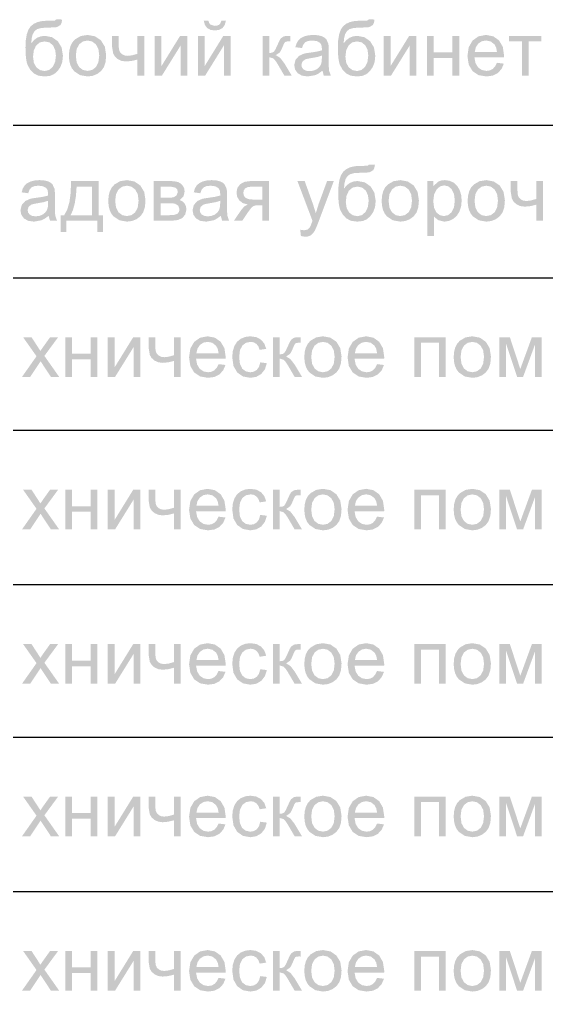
# Model space of a CAD drawing. Header units: millimetres. Extents: x 0 to 420, y 0 to 297.
# Drawn here: x 23.62 to 35.76, y 106.7 to 129.1 of the extents above; entities that cross this region are included whole.
import ezdxf

# ---------------------------------------------------------------- set-up
doc = ezdxf.new("R2010")
doc.units = ezdxf.units.MM
doc.layers.get('0').update_dxf_attribs({"linetype": 'CONTINUOUS'})

msp = doc.modelspace()

# ---------------------------------------------------------------- hatches: boundary and pattern name
at = {"true_color": 0x0000fb}
h = msp.add_hatch(color=0, dxfattribs=at)
h.paths.add_polyline_path([(24.469055, 129.096933), (24.605756, 129.095279), (24.590736, 129.017006), (24.564966, 128.966846), (24.483938, 128.920544), (24.410488, 128.91262), (24.28991, 128.910071), (24.127922, 128.9007), (24.027532, 128.873139), (23.967656, 128.824839), (23.92721, 128.754628), (23.903577, 128.661679), (23.893586, 128.545166), (23.956769, 128.621165), (24.030288, 128.675253), (24.113383, 128.707775), (24.207228, 128.718799), (24.371352, 128.687862), (24.504884, 128.595327), (24.593216, 128.449737), (24.622844, 128.260739), (24.607961, 128.11508), (24.563313, 127.998361), (24.498407, 127.90741), (24.422753, 127.839611), (24.326428, 127.797443), (24.201164, 127.783387), (24.055988, 127.80199), (23.947605, 127.857801), (23.867404, 127.942895), (23.808699, 128.049072), (23.787718, 128.117793), (23.772732, 128.208167), (23.763741, 128.320141), (23.760743, 128.453664), (23.7684, 128.620045), (23.791405, 128.756971), (23.829809, 128.864337), (23.883664, 128.942041), (23.953204, 128.997025), (24.039383, 129.036299), (24.142098, 129.059863), (24.261247, 129.067718), (24.385684, 129.068958), (24.441494, 129.072679)], flags=0)
h.paths.add_polyline_path([(24.461338, 128.265149), (24.444388, 128.394891), (24.393538, 128.499415), (24.311821, 128.567904), (24.202818, 128.590917), (24.088716, 128.566664), (24.004381, 128.494454), (23.952291, 128.381593), (23.934927, 128.236486), (23.954082, 128.095857), (24.012098, 127.992848), (24.098018, 127.929596), (24.201716, 127.908513), (24.306378, 127.932904), (24.389129, 128.006078), (24.443217, 128.119697)], flags=0)
h = msp.add_hatch(color=0, dxfattribs=at)
h.paths.add_polyline_path([(27.731148, 128.718799), (27.88604, 128.718799), (27.88604, 128.021512), (28.315988, 128.718799), (28.483006, 128.718799), (28.483006, 127.804333), (28.328115, 127.804333), (28.328115, 128.497762), (27.898167, 127.804333), (27.731148, 127.804333)], flags=0)
h.paths.add_polyline_path([(28.269135, 129.065513), (28.374968, 129.065513), (28.348785, 128.969946), (28.296144, 128.899598), (28.21925, 128.856465), (28.120858, 128.842271), (28.021501, 128.856465), (27.944469, 128.899598), (27.891897, 128.969533), (27.866196, 129.065513), (27.972029, 129.065513), (27.989806, 129.013837), (28.019985, 128.97787), (28.115897, 128.949207), (28.177013, 128.955959), (28.221179, 128.976768), (28.250944, 129.012872)], flags=0)
h = msp.add_hatch(color=0, dxfattribs=at)
h.paths.add_polyline_path([(31.660897, 129.096933), (31.797599, 129.095279), (31.782578, 129.017006), (31.756809, 128.966846), (31.67578, 128.920544), (31.602331, 128.91262), (31.481752, 128.910071), (31.319764, 128.9007), (31.219374, 128.873139), (31.159498, 128.824839), (31.119053, 128.754628), (31.095419, 128.661679), (31.085429, 128.545166), (31.148612, 128.621165), (31.22213, 128.675253), (31.305226, 128.707775), (31.39907, 128.718799), (31.563194, 128.687862), (31.696726, 128.595327), (31.785059, 128.449737), (31.814686, 128.260739), (31.799804, 128.11508), (31.755155, 127.998361), (31.69025, 127.90741), (31.614595, 127.839611), (31.51827, 127.797443), (31.393007, 127.783387), (31.24783, 127.80199), (31.139448, 127.857801), (31.059246, 127.942895), (31.000541, 128.049072), (30.979561, 128.117793), (30.964575, 128.208167), (30.955583, 128.320141), (30.952586, 128.453664), (30.960242, 128.620045), (30.983247, 128.756971), (31.021651, 128.864337), (31.075507, 128.942041), (31.145046, 128.997025), (31.231225, 129.036299), (31.333941, 129.059863), (31.453089, 129.067718), (31.577526, 129.068958), (31.633337, 129.072679)], flags=0)
h.paths.add_polyline_path([(31.65318, 128.265149), (31.63623, 128.394891), (31.585381, 128.499415), (31.503663, 128.567904), (31.39466, 128.590917), (31.280559, 128.566664), (31.196223, 128.494454), (31.144133, 128.381593), (31.12677, 128.236486), (31.145924, 128.095857), (31.20394, 127.992848), (31.289861, 127.929596), (31.393558, 127.908513), (31.49822, 127.932904), (31.580971, 128.006078), (31.635059, 128.119697)], flags=0)
h = msp.add_hatch(color=0, dxfattribs=at)
h.paths.add_polyline_path([(24.760931, 128.261842), (24.769733, 128.380585), (24.796208, 128.482948), (24.840461, 128.568877), (24.902593, 128.638322), (25.033162, 128.714251), (25.189776, 128.739745), (25.361273, 128.708739), (25.498457, 128.615722), (25.588029, 128.468478), (25.61807, 128.274519), (25.604841, 128.116596), (25.565154, 127.996707), (25.499973, 127.906997), (25.410814, 127.839611), (25.305049, 127.797443), (25.189776, 127.783387), (25.016212, 127.814048), (24.879442, 127.906308), (24.827438, 127.974727), (24.790421, 128.056789), (24.768286, 128.152494)], flags=0)
h.paths.add_polyline_path([(24.920232, 128.261842), (24.939318, 128.107984), (24.996851, 127.998361), (25.083185, 127.932904), (25.189776, 127.911269), (25.295678, 127.933179), (25.38215, 127.998912), (25.439477, 128.109706), (25.458769, 128.266802), (25.439408, 128.415699), (25.381599, 128.523669), (25.294783, 128.589401), (25.189776, 128.611312), (25.083185, 128.58947), (24.996851, 128.52422), (24.939318, 128.414942)], flags=0)
for points in [[(25.751802, 128.718799), (25.906693, 128.718799), (25.906693, 128.545717), (25.91, 128.44891), (25.919922, 128.383109), (25.94266, 128.33598), (25.984414, 128.295466), (26.041465, 128.267216), (26.111745, 128.257983), (26.212273, 128.269627), (26.338846, 128.304836), (26.338846, 128.718799), (26.494289, 128.718799), (26.494289, 127.804333), (26.338846, 127.804333), (26.338846, 128.173096), (26.200697, 128.13961), (26.072058, 128.128447), (25.973803, 128.141677), (25.887952, 128.181364), (25.821117, 128.240137), (25.779914, 128.3109), (25.751802, 128.479572)], [(26.73604, 128.718799), (26.890931, 128.718799), (26.890931, 128.021512), (27.320879, 128.718799), (27.487897, 128.718799), (27.487897, 127.804333), (27.333006, 127.804333), (27.333006, 128.497762), (26.903058, 127.804333), (26.73604, 127.804333)], [(29.220039, 128.718799), (29.375482, 128.718799), (29.375482, 128.323578), (29.438251, 128.330606), (29.47911, 128.35169), (29.515904, 128.407362), (29.566753, 128.517605), (29.607543, 128.607385), (29.640065, 128.66037), (29.70566, 128.706672), (29.754029, 128.715629), (29.824722, 128.718799), (29.856141, 128.718799), (29.856141, 128.590917), (29.812595, 128.591468), (29.762297, 128.586921), (29.734323, 128.573278), (29.71131, 128.535658), (29.679201, 128.46083), (29.645302, 128.384694), (29.614709, 128.336256), (29.52431, 128.273968), (29.623046, 128.213679), (29.720543, 128.087657), (29.890317, 127.804333), (29.719991, 127.804333), (29.554627, 128.087657), (29.506671, 128.158351), (29.46533, 128.200105), (29.375482, 128.227115), (29.375482, 127.804333), (29.220039, 127.804333)], [(32.010651, 128.718799), (32.165542, 128.718799), (32.165542, 128.021512), (32.59549, 128.718799), (32.762508, 128.718799), (32.762508, 127.804333), (32.607617, 127.804333), (32.607617, 128.497762), (32.177669, 127.804333), (32.010651, 127.804333)], [(33.006862, 128.718799), (33.161753, 128.718799), (33.161753, 128.33846), (33.59115, 128.33846), (33.59115, 128.718799), (33.746593, 128.718799), (33.746593, 127.804333), (33.59115, 127.804333), (33.59115, 128.210027), (33.161753, 128.210027), (33.161753, 127.804333), (33.006862, 127.804333)], [(34.894391, 128.718799), (35.63798, 128.718799), (35.63798, 128.590917), (35.34308, 128.590917), (35.34308, 127.804333), (35.189291, 127.804333), (35.189291, 128.590917), (34.894391, 128.590917)], [(30.102274, 124.107773), (30.085186, 124.253294), (30.173932, 124.239513), (30.256614, 124.256601), (30.307326, 124.305108), (30.32648, 124.345553), (30.35473, 124.420312), (30.368511, 124.458346), (30.021796, 125.374466), (30.188814, 125.374466), (30.378984, 124.844748), (30.44513, 124.633081), (30.509071, 124.84144), (30.704752, 125.374466), (30.859643, 125.374466), (30.511827, 124.444565), (30.461873, 124.317304), (30.424735, 124.236757), (30.380224, 124.17068), (30.329926, 124.124861), (30.271221, 124.098058), (30.202595, 124.089032)], [(34.93208, 125.374466), (35.086972, 125.374466), (35.086972, 125.201384), (35.090279, 125.104577), (35.100201, 125.038776), (35.122938, 124.991647), (35.164693, 124.951132), (35.221744, 124.922883), (35.292024, 124.91365), (35.392552, 124.925294), (35.519124, 124.960503), (35.519124, 125.374466), (35.674567, 125.374466), (35.674567, 124.46), (35.519124, 124.46), (35.519124, 124.828763), (35.380976, 124.795276), (35.252336, 124.784114), (35.154082, 124.797343), (35.06823, 124.837031), (35.001395, 124.895804), (34.960192, 124.966566), (34.93208, 125.135238)], [(23.680125, 120.861666), (24.014713, 121.337365), (23.705481, 121.776132), (23.898958, 121.776132), (24.039517, 121.56171), (24.103458, 121.459184), (24.172912, 121.560056), (24.327252, 121.776132), (24.51246, 121.776132), (24.196063, 121.345633), (24.536714, 120.861666), (24.345993, 120.861666), (24.15858, 121.146093), (24.108419, 121.222712), (23.86809, 120.861666)], [(24.674935, 121.776132), (24.829827, 121.776132), (24.829827, 121.395794), (25.259224, 121.395794), (25.259224, 121.776132), (25.414666, 121.776132), (25.414666, 120.861666), (25.259224, 120.861666), (25.259224, 121.267361), (24.829827, 121.267361), (24.829827, 120.861666), (24.674935, 120.861666)], [(25.656481, 121.776132), (25.811372, 121.776132), (25.811372, 121.078845), (26.24132, 121.776132), (26.408338, 121.776132), (26.408338, 120.861666), (26.253447, 120.861666), (26.253447, 121.555095), (25.823499, 120.861666), (25.656481, 120.861666)], [(26.594815, 121.776132), (26.749706, 121.776132), (26.749706, 121.603051), (26.753013, 121.506244), (26.762935, 121.440442), (26.785673, 121.393313), (26.827427, 121.352799), (26.884478, 121.324549), (26.954758, 121.315316), (27.055286, 121.326961), (27.181859, 121.36217), (27.181859, 121.776132), (27.337302, 121.776132), (27.337302, 120.861666), (27.181859, 120.861666), (27.181859, 121.230429), (27.04371, 121.196943), (26.915071, 121.185781), (26.816816, 121.19901), (26.730965, 121.238697), (26.66413, 121.297471), (26.622927, 121.368233), (26.594815, 121.536905)], [(29.165787, 121.196805), (29.317922, 121.176961), (29.273412, 121.036333), (29.190041, 120.930017), (29.075594, 120.863044), (28.937584, 120.84072), (28.767947, 120.871381), (28.635518, 120.963641), (28.549942, 121.112814), (28.521416, 121.315316), (28.533543, 121.454154), (28.570475, 121.574388), (28.632142, 121.671539), (28.719854, 121.741406), (28.824447, 121.783091), (28.938135, 121.797079), (29.073596, 121.77813), (29.181772, 121.721562), (29.259425, 121.630129), (29.303591, 121.50769), (29.152558, 121.484539), (29.122792, 121.565086), (29.07649, 121.622894), (29.016132, 121.657897), (28.944199, 121.669748), (28.837952, 121.648664), (28.754029, 121.585412), (28.698977, 121.47696), (28.680718, 121.319726), (28.698219, 121.160563), (28.751273, 121.051835), (28.832646, 120.989341), (28.93593, 120.968602), (29.019439, 120.982382), (29.088066, 121.024275), (29.138089, 121.09545)], [(29.457798, 121.776132), (29.613241, 121.776132), (29.613241, 121.380911), (29.67601, 121.387939), (29.716869, 121.409023), (29.753663, 121.464696), (29.804512, 121.574939), (29.845302, 121.664718), (29.877824, 121.717704), (29.943419, 121.764006), (29.991788, 121.772963), (30.062481, 121.776132), (30.0939, 121.776132), (30.0939, 121.64825), (30.050354, 121.648802), (30.000056, 121.644254), (29.972082, 121.630611), (29.949069, 121.592991), (29.91696, 121.518164), (29.883061, 121.442027), (29.852468, 121.393589), (29.762069, 121.331302), (29.860805, 121.271012), (29.958301, 121.144991), (30.128076, 120.861666), (29.95775, 120.861666), (29.792386, 121.144991), (29.74443, 121.215684), (29.703089, 121.257439), (29.613241, 121.284448), (29.613241, 120.861666), (29.457798, 120.861666)], [(32.714134, 121.776132), (33.435674, 121.776132), (33.435674, 120.861666), (33.280783, 120.861666), (33.280783, 121.64825), (32.869025, 121.64825), (32.869025, 120.861666), (32.714134, 120.861666)], [(34.672055, 121.776132), (34.912936, 121.776132), (35.153266, 121.044118), (35.420606, 121.776132), (35.643297, 121.776132), (35.643297, 120.861666), (35.488405, 120.861666), (35.488405, 121.59809), (35.217758, 120.861666), (35.079403, 120.861666), (34.82364, 121.633368), (34.82364, 120.861666), (34.672055, 120.861666)], [(23.680125, 117.348), (24.014713, 117.823698), (23.705481, 118.262466), (23.898958, 118.262466), (24.039517, 118.048043), (24.103458, 117.945517), (24.172912, 118.046389), (24.327252, 118.262466), (24.51246, 118.262466), (24.196063, 117.831967), (24.536714, 117.348), (24.345993, 117.348), (24.15858, 117.632427), (24.108419, 117.709046), (23.86809, 117.348)], [(24.674935, 118.262466), (24.829827, 118.262466), (24.829827, 117.882127), (25.259224, 117.882127), (25.259224, 118.262466), (25.414666, 118.262466), (25.414666, 117.348), (25.259224, 117.348), (25.259224, 117.753694), (24.829827, 117.753694), (24.829827, 117.348), (24.674935, 117.348)], [(25.656481, 118.262466), (25.811372, 118.262466), (25.811372, 117.565178), (26.24132, 118.262466), (26.408338, 118.262466), (26.408338, 117.348), (26.253447, 117.348), (26.253447, 118.041428), (25.823499, 117.348), (25.656481, 117.348)], [(26.594815, 118.262466), (26.749706, 118.262466), (26.749706, 118.089384), (26.753013, 117.992577), (26.762935, 117.926776), (26.785673, 117.879647), (26.827427, 117.839132), (26.884478, 117.810883), (26.954758, 117.80165), (27.055286, 117.813294), (27.181859, 117.848503), (27.181859, 118.262466), (27.337302, 118.262466), (27.337302, 117.348), (27.181859, 117.348), (27.181859, 117.716763), (27.04371, 117.683276), (26.915071, 117.672114), (26.816816, 117.685343), (26.730965, 117.725031), (26.66413, 117.783804), (26.622927, 117.854566), (26.594815, 118.023238)], [(29.165787, 117.683138), (29.317922, 117.663295), (29.273412, 117.522666), (29.190041, 117.41635), (29.075594, 117.349378), (28.937584, 117.327053), (28.767947, 117.357715), (28.635518, 117.449974), (28.549942, 117.599147), (28.521416, 117.80165), (28.533543, 117.940487), (28.570475, 118.060721), (28.632142, 118.157873), (28.719854, 118.227739), (28.824447, 118.269425), (28.938135, 118.283412), (29.073596, 118.264464), (29.181772, 118.207895), (29.259425, 118.116463), (29.303591, 117.994024), (29.152558, 117.970873), (29.122792, 118.051419), (29.07649, 118.109228), (29.016132, 118.14423), (28.944199, 118.156081), (28.837952, 118.134997), (28.754029, 118.071745), (28.698977, 117.963294), (28.680718, 117.806059), (28.698219, 117.646896), (28.751273, 117.538169), (28.832646, 117.475675), (28.93593, 117.454935), (29.019439, 117.468716), (29.088066, 117.510608), (29.138089, 117.581784)], [(29.457798, 118.262466), (29.613241, 118.262466), (29.613241, 117.867244), (29.67601, 117.874272), (29.716869, 117.895356), (29.753663, 117.951029), (29.804512, 118.061272), (29.845302, 118.151051), (29.877824, 118.204037), (29.943419, 118.250339), (29.991788, 118.259296), (30.062481, 118.262466), (30.0939, 118.262466), (30.0939, 118.134584), (30.050354, 118.135135), (30.000056, 118.130587), (29.972082, 118.116945), (29.949069, 118.079324), (29.91696, 118.004497), (29.883061, 117.92836), (29.852468, 117.879922), (29.762069, 117.817635), (29.860805, 117.757346), (29.958301, 117.631324), (30.128076, 117.348), (29.95775, 117.348), (29.792386, 117.631324), (29.74443, 117.702018), (29.703089, 117.743772), (29.613241, 117.770782), (29.613241, 117.348), (29.457798, 117.348)], [(32.714134, 118.262466), (33.435674, 118.262466), (33.435674, 117.348), (33.280783, 117.348), (33.280783, 118.134584), (32.869025, 118.134584), (32.869025, 117.348), (32.714134, 117.348)], [(34.672055, 118.262466), (34.912936, 118.262466), (35.153266, 117.530452), (35.420606, 118.262466), (35.643297, 118.262466), (35.643297, 117.348), (35.488405, 117.348), (35.488405, 118.084423), (35.217758, 117.348), (35.079403, 117.348), (34.82364, 118.119701), (34.82364, 117.348), (34.672055, 117.348)], [(23.680125, 113.792), (24.014713, 114.267698), (23.705481, 114.706466), (23.898958, 114.706466), (24.039517, 114.492043), (24.103458, 114.389517), (24.172912, 114.490389), (24.327252, 114.706466), (24.51246, 114.706466), (24.196063, 114.275967), (24.536714, 113.792), (24.345993, 113.792), (24.15858, 114.076427), (24.108419, 114.153046), (23.86809, 113.792)], [(24.674935, 114.706466), (24.829827, 114.706466), (24.829827, 114.326127), (25.259224, 114.326127), (25.259224, 114.706466), (25.414666, 114.706466), (25.414666, 113.792), (25.259224, 113.792), (25.259224, 114.197694), (24.829827, 114.197694), (24.829827, 113.792), (24.674935, 113.792)], [(25.656481, 114.706466), (25.811372, 114.706466), (25.811372, 114.009178), (26.24132, 114.706466), (26.408338, 114.706466), (26.408338, 113.792), (26.253447, 113.792), (26.253447, 114.485428), (25.823499, 113.792), (25.656481, 113.792)], [(26.594815, 114.706466), (26.749706, 114.706466), (26.749706, 114.533384), (26.753013, 114.436577), (26.762935, 114.370776), (26.785673, 114.323647), (26.827427, 114.283132), (26.884478, 114.254883), (26.954758, 114.24565), (27.055286, 114.257294), (27.181859, 114.292503), (27.181859, 114.706466), (27.337302, 114.706466), (27.337302, 113.792), (27.181859, 113.792), (27.181859, 114.160763), (27.04371, 114.127276), (26.915071, 114.116114), (26.816816, 114.129343), (26.730965, 114.169031), (26.66413, 114.227804), (26.622927, 114.298566), (26.594815, 114.467238)], [(29.165787, 114.127138), (29.317922, 114.107295), (29.273412, 113.966666), (29.190041, 113.86035), (29.075594, 113.793378), (28.937584, 113.771053), (28.767947, 113.801715), (28.635518, 113.893974), (28.549942, 114.043147), (28.521416, 114.24565), (28.533543, 114.384487), (28.570475, 114.504721), (28.632142, 114.601873), (28.719854, 114.671739), (28.824447, 114.713425), (28.938135, 114.727412), (29.073596, 114.708464), (29.181772, 114.651895), (29.259425, 114.560463), (29.303591, 114.438024), (29.152558, 114.414873), (29.122792, 114.495419), (29.07649, 114.553228), (29.016132, 114.58823), (28.944199, 114.600081), (28.837952, 114.578997), (28.754029, 114.515745), (28.698977, 114.407294), (28.680718, 114.250059), (28.698219, 114.090896), (28.751273, 113.982169), (28.832646, 113.919675), (28.93593, 113.898935), (29.019439, 113.912716), (29.088066, 113.954608), (29.138089, 114.025784)], [(29.457798, 114.706466), (29.613241, 114.706466), (29.613241, 114.311244), (29.67601, 114.318272), (29.716869, 114.339356), (29.753663, 114.395029), (29.804512, 114.505272), (29.845302, 114.595051), (29.877824, 114.648037), (29.943419, 114.694339), (29.991788, 114.703296), (30.062481, 114.706466), (30.0939, 114.706466), (30.0939, 114.578584), (30.050354, 114.579135), (30.000056, 114.574587), (29.972082, 114.560945), (29.949069, 114.523324), (29.91696, 114.448497), (29.883061, 114.37236), (29.852468, 114.323922), (29.762069, 114.261635), (29.860805, 114.201346), (29.958301, 114.075324), (30.128076, 113.792), (29.95775, 113.792), (29.792386, 114.075324), (29.74443, 114.146018), (29.703089, 114.187772), (29.613241, 114.214782), (29.613241, 113.792), (29.457798, 113.792)], [(32.714134, 114.706466), (33.435674, 114.706466), (33.435674, 113.792), (33.280783, 113.792), (33.280783, 114.578584), (32.869025, 114.578584), (32.869025, 113.792), (32.714134, 113.792)], [(34.672055, 114.706466), (34.912936, 114.706466), (35.153266, 113.974452), (35.420606, 114.706466), (35.643297, 114.706466), (35.643297, 113.792), (35.488405, 113.792), (35.488405, 114.528423), (35.217758, 113.792), (35.079403, 113.792), (34.82364, 114.563701), (34.82364, 113.792), (34.672055, 113.792)], [(23.680125, 110.278333), (24.014713, 110.754032), (23.705481, 111.192799), (23.898958, 111.192799), (24.039517, 110.978376), (24.103458, 110.87585), (24.172912, 110.976723), (24.327252, 111.192799), (24.51246, 111.192799), (24.196063, 110.7623), (24.536714, 110.278333), (24.345993, 110.278333), (24.15858, 110.56276), (24.108419, 110.639379), (23.86809, 110.278333)], [(24.674935, 111.192799), (24.829827, 111.192799), (24.829827, 110.81246), (25.259224, 110.81246), (25.259224, 111.192799), (25.414666, 111.192799), (25.414666, 110.278333), (25.259224, 110.278333), (25.259224, 110.684027), (24.829827, 110.684027), (24.829827, 110.278333), (24.674935, 110.278333)], [(25.656481, 111.192799), (25.811372, 111.192799), (25.811372, 110.495512), (26.24132, 111.192799), (26.408338, 111.192799), (26.408338, 110.278333), (26.253447, 110.278333), (26.253447, 110.971762), (25.823499, 110.278333), (25.656481, 110.278333)], [(26.594815, 111.192799), (26.749706, 111.192799), (26.749706, 111.019717), (26.753013, 110.92291), (26.762935, 110.857109), (26.785673, 110.80998), (26.827427, 110.769466), (26.884478, 110.741216), (26.954758, 110.731983), (27.055286, 110.743627), (27.181859, 110.778836), (27.181859, 111.192799), (27.337302, 111.192799), (27.337302, 110.278333), (27.181859, 110.278333), (27.181859, 110.647096), (27.04371, 110.61361), (26.915071, 110.602447), (26.816816, 110.615677), (26.730965, 110.655364), (26.66413, 110.714137), (26.622927, 110.7849), (26.594815, 110.953572)], [(29.165787, 110.613472), (29.317922, 110.593628), (29.273412, 110.452999), (29.190041, 110.346684), (29.075594, 110.279711), (28.937584, 110.257387), (28.767947, 110.288048), (28.635518, 110.380308), (28.549942, 110.52948), (28.521416, 110.731983), (28.533543, 110.87082), (28.570475, 110.991054), (28.632142, 111.088206), (28.719854, 111.158072), (28.824447, 111.199758), (28.938135, 111.213745), (29.073596, 111.194797), (29.181772, 111.138229), (29.259425, 111.046796), (29.303591, 110.924357), (29.152558, 110.901206), (29.122792, 110.981752), (29.07649, 111.039561), (29.016132, 111.074563), (28.944199, 111.086414), (28.837952, 111.065331), (28.754029, 111.002079), (28.698977, 110.893627), (28.680718, 110.736393), (28.698219, 110.577229), (28.751273, 110.468502), (28.832646, 110.406008), (28.93593, 110.385269), (29.019439, 110.399049), (29.088066, 110.440941), (29.138089, 110.512117)], [(29.457798, 111.192799), (29.613241, 111.192799), (29.613241, 110.797578), (29.67601, 110.804606), (29.716869, 110.82569), (29.753663, 110.881362), (29.804512, 110.991605), (29.845302, 111.081385), (29.877824, 111.13437), (29.943419, 111.180672), (29.991788, 111.18963), (30.062481, 111.192799), (30.0939, 111.192799), (30.0939, 111.064917), (30.050354, 111.065468), (30.000056, 111.060921), (29.972082, 111.047278), (29.949069, 111.009658), (29.91696, 110.93483), (29.883061, 110.858694), (29.852468, 110.810256), (29.762069, 110.747968), (29.860805, 110.687679), (29.958301, 110.561658), (30.128076, 110.278333), (29.95775, 110.278333), (29.792386, 110.561658), (29.74443, 110.632351), (29.703089, 110.674105), (29.613241, 110.701115), (29.613241, 110.278333), (29.457798, 110.278333)], [(32.714134, 111.192799), (33.435674, 111.192799), (33.435674, 110.278333), (33.280783, 110.278333), (33.280783, 111.064917), (32.869025, 111.064917), (32.869025, 110.278333), (32.714134, 110.278333)], [(34.672055, 111.192799), (34.912936, 111.192799), (35.153266, 110.460785), (35.420606, 111.192799), (35.643297, 111.192799), (35.643297, 110.278333), (35.488405, 110.278333), (35.488405, 111.014757), (35.217758, 110.278333), (35.079403, 110.278333), (34.82364, 111.050034), (34.82364, 110.278333), (34.672055, 110.278333)], [(23.680125, 106.722333), (24.014713, 107.198032), (23.705481, 107.636799), (23.898958, 107.636799), (24.039517, 107.422376), (24.103458, 107.31985), (24.172912, 107.420723), (24.327252, 107.636799), (24.51246, 107.636799), (24.196063, 107.2063), (24.536714, 106.722333), (24.345993, 106.722333), (24.15858, 107.00676), (24.108419, 107.083379), (23.86809, 106.722333)], [(24.674935, 107.636799), (24.829827, 107.636799), (24.829827, 107.256461), (25.259224, 107.256461), (25.259224, 107.636799), (25.414666, 107.636799), (25.414666, 106.722333), (25.259224, 106.722333), (25.259224, 107.128027), (24.829827, 107.128027), (24.829827, 106.722333), (24.674935, 106.722333)], [(25.656481, 107.636799), (25.811372, 107.636799), (25.811372, 106.939512), (26.24132, 107.636799), (26.408338, 107.636799), (26.408338, 106.722333), (26.253447, 106.722333), (26.253447, 107.415762), (25.823499, 106.722333), (25.656481, 106.722333)], [(26.594815, 107.636799), (26.749706, 107.636799), (26.749706, 107.463717), (26.753013, 107.36691), (26.762935, 107.301109), (26.785673, 107.25398), (26.827427, 107.213466), (26.884478, 107.185216), (26.954758, 107.175983), (27.055286, 107.187628), (27.181859, 107.222836), (27.181859, 107.636799), (27.337302, 107.636799), (27.337302, 106.722333), (27.181859, 106.722333), (27.181859, 107.091096), (27.04371, 107.05761), (26.915071, 107.046447), (26.816816, 107.059677), (26.730965, 107.099364), (26.66413, 107.158137), (26.622927, 107.2289), (26.594815, 107.397572)], [(29.165787, 107.057472), (29.317922, 107.037628), (29.273412, 106.896999), (29.190041, 106.790684), (29.075594, 106.723711), (28.937584, 106.701387), (28.767947, 106.732048), (28.635518, 106.824308), (28.549942, 106.97348), (28.521416, 107.175983), (28.533543, 107.31482), (28.570475, 107.435054), (28.632142, 107.532206), (28.719854, 107.602072), (28.824447, 107.643758), (28.938135, 107.657745), (29.073596, 107.638797), (29.181772, 107.582229), (29.259425, 107.490796), (29.303591, 107.368357), (29.152558, 107.345206), (29.122792, 107.425753), (29.07649, 107.483561), (29.016132, 107.518563), (28.944199, 107.530415), (28.837952, 107.509331), (28.754029, 107.446079), (28.698977, 107.337627), (28.680718, 107.180393), (28.698219, 107.021229), (28.751273, 106.912502), (28.832646, 106.850008), (28.93593, 106.829269), (29.019439, 106.843049), (29.088066, 106.884941), (29.138089, 106.956117)], [(29.457798, 107.636799), (29.613241, 107.636799), (29.613241, 107.241578), (29.67601, 107.248606), (29.716869, 107.26969), (29.753663, 107.325362), (29.804512, 107.435605), (29.845302, 107.525385), (29.877824, 107.57837), (29.943419, 107.624672), (29.991788, 107.63363), (30.062481, 107.636799), (30.0939, 107.636799), (30.0939, 107.508917), (30.050354, 107.509468), (30.000056, 107.504921), (29.972082, 107.491278), (29.949069, 107.453658), (29.91696, 107.37883), (29.883061, 107.302694), (29.852468, 107.254256), (29.762069, 107.191968), (29.860805, 107.131679), (29.958301, 107.005658), (30.128076, 106.722333), (29.95775, 106.722333), (29.792386, 107.005658), (29.74443, 107.076351), (29.703089, 107.118105), (29.613241, 107.145115), (29.613241, 106.722333), (29.457798, 106.722333)], [(32.714134, 107.636799), (33.435674, 107.636799), (33.435674, 106.722333), (33.280783, 106.722333), (33.280783, 107.508917), (32.869025, 107.508917), (32.869025, 106.722333), (32.714134, 106.722333)], [(34.672055, 107.636799), (34.912936, 107.636799), (35.153266, 106.904785), (35.420606, 107.636799), (35.643297, 107.636799), (35.643297, 106.722333), (35.488405, 106.722333), (35.488405, 107.458757), (35.217758, 106.722333), (35.079403, 106.722333), (34.82364, 107.494034), (34.82364, 106.722333), (34.672055, 106.722333)]]:
    msp.add_hatch(color=0, dxfattribs=at).paths.add_polyline_path(points, flags=0)
h = msp.add_hatch(color=0, dxfattribs=at)
h.paths.add_polyline_path([(30.597817, 127.917332), (30.513206, 127.854562), (30.431901, 127.813703), (30.261025, 127.783387), (30.127424, 127.801715), (30.028963, 127.857249), (29.968467, 127.941172), (29.948486, 128.045765), (29.978803, 128.168135), (30.058729, 128.257432), (30.170625, 128.308144), (30.227745, 128.319719), (30.308429, 128.331295), (30.4709, 128.355755), (30.584588, 128.384763), (30.585691, 128.425552), (30.574597, 128.505892), (30.541593, 128.558947), (30.467662, 128.598152), (30.365204, 128.611312), (30.269706, 128.601528), (30.203147, 128.572727), (30.158016, 128.51981), (30.126528, 128.437128), (29.974944, 128.458074), (30.002229, 128.546131), (30.042743, 128.61517), (30.100552, 128.668018), (30.179445, 128.707223), (30.276183, 128.731546), (30.387804, 128.739745), (30.493638, 128.732786), (30.577974, 128.712184), (30.641225, 128.680765), (30.685461, 128.642731), (30.733967, 128.537449), (30.739686, 128.481707), (30.741684, 128.394133), (30.741684, 128.187427), (30.742305, 128.08913), (30.744165, 128.010832), (30.747266, 127.952481), (30.751606, 127.914025), (30.790743, 127.804333), (30.628685, 127.804333)], flags=0)
h.paths.add_polyline_path([(30.584588, 128.263495), (30.479168, 128.231387), (30.33158, 128.205066), (30.25, 128.190184), (30.196533, 128.173647), (30.135348, 128.123486), (30.11385, 128.049624), (30.125495, 127.992917), (30.160704, 127.946546), (30.218168, 127.915541), (30.297956, 127.905205), (30.382568, 127.914851), (30.457257, 127.944342), (30.517615, 127.990575), (30.559783, 128.051277), (30.578387, 128.116596), (30.584588, 128.20672)], flags=0)
h = msp.add_hatch(color=0, dxfattribs=at)
h.paths.add_polyline_path([(34.614588, 128.098682), (34.774991, 128.078838), (34.720835, 127.954263), (34.634432, 127.861108), (34.517574, 127.802817), (34.372604, 127.783387), (34.192426, 127.814117), (34.054002, 127.906859), (33.965945, 128.055687), (33.936593, 128.254124), (33.966083, 128.458625), (34.055104, 128.611863), (34.191668, 128.707637), (34.363785, 128.739745), (34.530459, 128.708395), (34.663646, 128.614619), (34.750738, 128.464482), (34.779952, 128.263495), (34.77885, 128.222154), (34.096997, 128.222154), (34.122284, 128.088691), (34.181884, 127.991195), (34.268218, 127.931181), (34.373156, 127.911269), (34.452117, 127.922431), (34.518676, 127.955917), (34.572833, 128.013864)], flags=0)
h.paths.add_polyline_path([(34.105265, 128.349485), (34.616241, 128.349485), (34.596329, 128.450288), (34.557813, 128.522566), (34.472374, 128.589815), (34.365439, 128.612414), (34.267391, 128.594362), (34.186294, 128.540756), (34.129656, 128.456903)], flags=0)
h = msp.add_hatch(color=0, dxfattribs=at)
h.paths.add_polyline_path([(31.669797, 125.752599), (31.806498, 125.750946), (31.791477, 125.672673), (31.765708, 125.622513), (31.68468, 125.57621), (31.61123, 125.568287), (31.490652, 125.565737), (31.328663, 125.556367), (31.228273, 125.528806), (31.168398, 125.480506), (31.127952, 125.410295), (31.104319, 125.317346), (31.094328, 125.200833), (31.157511, 125.276832), (31.231029, 125.33092), (31.314125, 125.363441), (31.407969, 125.374466), (31.572094, 125.343529), (31.705626, 125.250993), (31.793958, 125.105404), (31.823586, 124.916406), (31.808703, 124.770747), (31.764055, 124.654027), (31.699149, 124.563077), (31.623495, 124.495277), (31.52717, 124.453109), (31.401906, 124.439053), (31.25673, 124.457657), (31.148347, 124.513467), (31.068145, 124.598561), (31.009441, 124.704739), (30.98846, 124.77346), (30.973474, 124.863834), (30.964482, 124.975808), (30.961485, 125.109331), (30.969142, 125.275712), (30.992146, 125.412637), (31.030551, 125.520004), (31.084406, 125.597708), (31.153945, 125.652692), (31.240124, 125.691966), (31.34284, 125.71553), (31.461989, 125.723385), (31.586425, 125.724625), (31.642236, 125.728346)], flags=0)
h.paths.add_polyline_path([(31.66208, 124.920815), (31.64513, 125.050558), (31.59428, 125.155082), (31.512563, 125.22357), (31.40356, 125.246584), (31.289458, 125.22233), (31.205122, 125.150121), (31.153032, 125.03726), (31.135669, 124.892152), (31.154824, 124.751523), (31.212839, 124.648515), (31.29876, 124.585263), (31.402457, 124.564179), (31.507119, 124.58857), (31.58987, 124.661744), (31.643958, 124.775364)], flags=0)
h = msp.add_hatch(color=0, dxfattribs=at)
h.paths.add_polyline_path([(24.294273, 124.572999), (24.209661, 124.510229), (24.128357, 124.46937), (23.95748, 124.439053), (23.82388, 124.457381), (23.725419, 124.512916), (23.664923, 124.596839), (23.644941, 124.701432), (23.675258, 124.823802), (23.755184, 124.913098), (23.867081, 124.96381), (23.924201, 124.975386), (24.004885, 124.986961), (24.167356, 125.011421), (24.281044, 125.040429), (24.282146, 125.081219), (24.271053, 125.161559), (24.238049, 125.214613), (24.164117, 125.253818), (24.06166, 125.266979), (23.966162, 125.257195), (23.899603, 125.228394), (23.854472, 125.175477), (23.822984, 125.092795), (23.6714, 125.113741), (23.698685, 125.201797), (23.739199, 125.270837), (23.797008, 125.323685), (23.8759, 125.36289), (23.972639, 125.387213), (24.08426, 125.395412), (24.190093, 125.388453), (24.274429, 125.367851), (24.337681, 125.336432), (24.381916, 125.298398), (24.430423, 125.193116), (24.436142, 125.137374), (24.43814, 125.0498), (24.43814, 124.843094), (24.43876, 124.744797), (24.440621, 124.666499), (24.443721, 124.608147), (24.448062, 124.569691), (24.487198, 124.46), (24.325141, 124.46)], flags=0)
h.paths.add_polyline_path([(24.281044, 124.919162), (24.175624, 124.887054), (24.028036, 124.860733), (23.946456, 124.84585), (23.892988, 124.829314), (23.831803, 124.779153), (23.810306, 124.70529), (23.82195, 124.648584), (23.857159, 124.602213), (23.914623, 124.571207), (23.994412, 124.560872), (24.079023, 124.570518), (24.153713, 124.600008), (24.214071, 124.646241), (24.256239, 124.706944), (24.274843, 124.772263), (24.281044, 124.862387)], flags=0)
h = msp.add_hatch(color=0, dxfattribs=at)
h.paths.add_polyline_path([(24.809445, 125.374466), (25.44665, 125.374466), (25.44665, 124.58733), (25.545869, 124.58733), (25.545869, 124.200928), (25.418538, 124.200928), (25.418538, 124.46), (24.698099, 124.46), (24.698099, 124.200928), (24.570769, 124.200928), (24.570769, 124.58733), (24.652349, 124.58733), (24.723559, 124.719622), (24.773478, 124.894908), (24.802107, 125.11319)], flags=0)
h.paths.add_polyline_path([(24.938429, 125.246584), (24.923331, 125.038233), (24.895366, 124.858873), (24.854481, 124.708555), (24.800625, 124.58733), (25.29231, 124.58733), (25.29231, 125.246584)], flags=0)
h = msp.add_hatch(color=0, dxfattribs=at)
h.paths.add_polyline_path([(25.66703, 124.917508), (25.675832, 125.036252), (25.702308, 125.138614), (25.74656, 125.224544), (25.808693, 125.293988), (25.939262, 125.369918), (26.095876, 125.395412), (26.267373, 125.364406), (26.404556, 125.271388), (26.494129, 125.124145), (26.52417, 124.930186), (26.510941, 124.772263), (26.471253, 124.652374), (26.406072, 124.562663), (26.316913, 124.495277), (26.211149, 124.453109), (26.095876, 124.439053), (25.922312, 124.469715), (25.785542, 124.561974), (25.733538, 124.630394), (25.69652, 124.712456), (25.674386, 124.808161)], flags=0)
h.paths.add_polyline_path([(25.826331, 124.917508), (25.845417, 124.76365), (25.90295, 124.654027), (25.989284, 124.58857), (26.095876, 124.566935), (26.201778, 124.588846), (26.28825, 124.654578), (26.345576, 124.765373), (26.364869, 124.922469), (26.345507, 125.071366), (26.287699, 125.179335), (26.200882, 125.245068), (26.095876, 125.266979), (25.989284, 125.245137), (25.90295, 125.179887), (25.845417, 125.070608)], flags=0)
h = msp.add_hatch(color=0, dxfattribs=at)
h.paths.add_polyline_path([(26.715779, 125.374466), (27.072966, 125.374466), (27.18755, 125.368816), (27.268648, 125.352417), (27.328317, 125.32148), (27.378891, 125.27194), (27.413617, 125.207516), (27.425193, 125.131931), (27.398183, 125.017278), (27.316603, 124.93625), (27.375446, 124.905313), (27.423539, 124.855772), (27.455785, 124.791142), (27.466534, 124.715763), (27.438766, 124.602351), (27.373378, 124.522838), (27.26975, 124.475709), (27.128088, 124.46), (26.715779, 124.46)], flags=0)
h.paths.add_polyline_path([(26.87067, 124.989717), (27.036035, 124.989717), (27.11913, 124.992198), (27.171634, 124.999639), (27.238331, 125.041532), (27.267545, 125.117048), (27.254729, 125.178233), (27.216282, 125.217921), (27.146829, 125.23928), (27.040996, 125.246584), (26.87067, 125.246584)], flags=0)
h.paths.add_polyline_path([(26.87067, 124.58733), (27.07462, 124.58733), (27.185483, 124.594841), (27.255418, 124.617647), (27.292694, 124.659402), (27.307233, 124.72348), (27.278569, 124.80506), (27.204707, 124.852465), (27.145038, 124.859906), (27.058083, 124.862387), (26.87067, 124.862387)], flags=0)
h = msp.add_hatch(color=0, dxfattribs=at)
h.paths.add_polyline_path([(28.256907, 124.572999), (28.172295, 124.510229), (28.090991, 124.46937), (27.920114, 124.439053), (27.786513, 124.457381), (27.688053, 124.512916), (27.627557, 124.596839), (27.607575, 124.701432), (27.637892, 124.823802), (27.717818, 124.913098), (27.829715, 124.96381), (27.886835, 124.975386), (27.967519, 124.986961), (28.129989, 125.011421), (28.243678, 125.040429), (28.24478, 125.081219), (28.233687, 125.161559), (28.200683, 125.214613), (28.126751, 125.253818), (28.024294, 125.266979), (27.928796, 125.257195), (27.862237, 125.228394), (27.817106, 125.175477), (27.785618, 125.092795), (27.634034, 125.113741), (27.661319, 125.201797), (27.701833, 125.270837), (27.759642, 125.323685), (27.838534, 125.36289), (27.935273, 125.387213), (28.046894, 125.395412), (28.152727, 125.388453), (28.237063, 125.367851), (28.300315, 125.336432), (28.34455, 125.298398), (28.393057, 125.193116), (28.398776, 125.137374), (28.400774, 125.0498), (28.400774, 124.843094), (28.401394, 124.744797), (28.403254, 124.666499), (28.406355, 124.608147), (28.410696, 124.569691), (28.449832, 124.46), (28.287775, 124.46)], flags=0)
h.paths.add_polyline_path([(28.243678, 124.919162), (28.138258, 124.887054), (27.99067, 124.860733), (27.90909, 124.84585), (27.855622, 124.829314), (27.794437, 124.779153), (27.77294, 124.70529), (27.784584, 124.648584), (27.819793, 124.602213), (27.877257, 124.571207), (27.957046, 124.560872), (28.041657, 124.570518), (28.116347, 124.600008), (28.176705, 124.646241), (28.218873, 124.706944), (28.237476, 124.772263), (28.243678, 124.862387)], flags=0)
h = msp.add_hatch(color=0, dxfattribs=at)
h.paths.add_polyline_path([(29.369596, 125.374466), (29.369596, 124.46), (29.215807, 124.46), (29.215807, 124.816636), (29.125959, 124.816636), (29.054508, 124.811261), (29.00414, 124.795138), (28.9546, 124.750766), (28.887283, 124.660091), (28.752235, 124.46), (28.559861, 124.46), (28.72743, 124.706393), (28.803498, 124.794449), (28.879566, 124.833723), (28.764224, 124.866521), (28.682782, 124.929084), (28.634688, 125.012593), (28.618841, 125.107677), (28.639649, 125.215302), (28.702626, 125.300603), (28.805152, 125.355931), (28.945712, 125.374466)], flags=0)
h.paths.add_polyline_path([(29.215807, 125.246584), (28.995321, 125.246584), (28.880944, 125.235559), (28.816176, 125.203038), (28.78641, 125.156391), (28.776489, 125.102717), (28.791096, 125.031196), (28.835469, 124.982), (28.91698, 124.953475), (29.044379, 124.943967), (29.215807, 124.943967)], flags=0)
h = msp.add_hatch(color=0, dxfattribs=at)
h.paths.add_polyline_path([(31.961672, 124.917508), (31.970475, 125.036252), (31.99695, 125.138614), (32.041202, 125.224544), (32.103335, 125.293988), (32.233904, 125.369918), (32.390518, 125.395412), (32.562015, 125.364406), (32.699198, 125.271388), (32.788771, 125.124145), (32.818812, 124.930186), (32.805583, 124.772263), (32.765896, 124.652374), (32.700714, 124.562663), (32.611555, 124.495277), (32.505791, 124.453109), (32.390518, 124.439053), (32.216954, 124.469715), (32.080184, 124.561974), (32.02818, 124.630394), (31.991162, 124.712456), (31.969028, 124.808161)], flags=0)
h.paths.add_polyline_path([(32.120974, 124.917508), (32.140059, 124.76365), (32.197593, 124.654027), (32.283927, 124.58857), (32.390518, 124.566935), (32.49642, 124.588846), (32.582892, 124.654578), (32.640218, 124.765373), (32.659511, 124.922469), (32.64015, 125.071366), (32.582341, 125.179335), (32.495524, 125.245068), (32.390518, 125.266979), (32.283927, 125.245137), (32.197593, 125.179887), (32.140059, 125.070608)], flags=0)
h = msp.add_hatch(color=0, dxfattribs=at)
h.paths.add_polyline_path([(33.009318, 124.109427), (33.009318, 125.374466), (33.15043, 125.374466), (33.15043, 125.255954), (33.263429, 125.360134), (33.332882, 125.386455), (33.415564, 125.395412), (33.525945, 125.380185), (33.62227, 125.334778), (33.700818, 125.262087), (33.757869, 125.165004), (33.792113, 125.049731), (33.80362, 124.924123), (33.790873, 124.790866), (33.752908, 124.671666), (33.690965, 124.572172), (33.606285, 124.499136), (33.507893, 124.454212), (33.40454, 124.439053), (33.265634, 124.471575), (33.16421, 124.554809), (33.16421, 124.109427)], flags=0)
h.paths.add_polyline_path([(33.149878, 124.911996), (33.167655, 124.758483), (33.220985, 124.651271), (33.299878, 124.588019), (33.394067, 124.566935), (33.489978, 124.58857), (33.571007, 124.654027), (33.626335, 124.765648), (33.64487, 124.925225), (33.626748, 125.077843), (33.57266, 125.187052), (33.493768, 125.252303), (33.401232, 125.274144), (33.307802, 125.250993), (33.225946, 125.18154), (33.168895, 125.067852)], flags=0)
h = msp.add_hatch(color=0, dxfattribs=at)
h.paths.add_polyline_path([(33.941209, 124.917508), (33.950011, 125.036252), (33.976487, 125.138614), (34.020739, 125.224544), (34.082872, 125.293988), (34.213441, 125.369918), (34.370055, 125.395412), (34.541552, 125.364406), (34.678735, 125.271388), (34.768308, 125.124145), (34.798349, 124.930186), (34.78512, 124.772263), (34.745432, 124.652374), (34.680251, 124.562663), (34.591092, 124.495277), (34.485328, 124.453109), (34.370055, 124.439053), (34.196491, 124.469715), (34.059721, 124.561974), (34.007717, 124.630394), (33.970699, 124.712456), (33.948565, 124.808161)], flags=0)
h.paths.add_polyline_path([(34.10051, 124.917508), (34.119596, 124.76365), (34.177129, 124.654027), (34.263463, 124.58857), (34.370055, 124.566935), (34.475957, 124.588846), (34.562429, 124.654578), (34.619755, 124.765373), (34.639048, 124.922469), (34.619686, 125.071366), (34.561878, 125.179335), (34.475061, 125.245068), (34.370055, 125.266979), (34.263463, 125.245137), (34.177129, 125.179887), (34.119596, 125.070608)], flags=0)
h = msp.add_hatch(color=0, dxfattribs=at)
h.paths.add_polyline_path([(28.205233, 121.156015), (28.365637, 121.136171), (28.31148, 121.011597), (28.225077, 120.918441), (28.108219, 120.86015), (27.96325, 120.84072), (27.783071, 120.87145), (27.644647, 120.964192), (27.556591, 121.11302), (27.527238, 121.311458), (27.556728, 121.515959), (27.64575, 121.669197), (27.782313, 121.76497), (27.95443, 121.797079), (28.121104, 121.765728), (28.254291, 121.671953), (28.341383, 121.521815), (28.370598, 121.320829), (28.369495, 121.279487), (27.687642, 121.279487), (27.712929, 121.146024), (27.772529, 121.048528), (27.858863, 120.988515), (27.963801, 120.968602), (28.042762, 120.979764), (28.109322, 121.01325), (28.163479, 121.071197)], flags=0)
h.paths.add_polyline_path([(27.69591, 121.406818), (28.206887, 121.406818), (28.186974, 121.507622), (28.148458, 121.5799), (28.06302, 121.647148), (27.956084, 121.669748), (27.858036, 121.651695), (27.776939, 121.59809), (27.720301, 121.514236)], flags=0)
h = msp.add_hatch(color=0, dxfattribs=at)
h.paths.add_polyline_path([(30.180732, 121.319175), (30.189535, 121.437919), (30.21601, 121.540281), (30.260262, 121.62621), (30.322395, 121.695655), (30.452964, 121.771585), (30.609578, 121.797079), (30.781075, 121.766073), (30.918259, 121.673055), (31.007831, 121.525812), (31.037872, 121.331853), (31.024643, 121.17393), (30.984956, 121.05404), (30.919774, 120.96433), (30.830615, 120.896944), (30.724851, 120.854776), (30.609578, 120.84072), (30.436014, 120.871381), (30.299244, 120.963641), (30.24724, 121.032061), (30.210222, 121.114123), (30.188088, 121.209828)], flags=0)
h.paths.add_polyline_path([(30.340034, 121.319175), (30.35912, 121.165317), (30.416653, 121.055694), (30.502987, 120.990237), (30.609578, 120.968602), (30.71548, 120.990513), (30.801952, 121.056245), (30.859278, 121.167039), (30.878571, 121.324136), (30.85921, 121.473033), (30.801401, 121.581002), (30.714584, 121.646735), (30.609578, 121.668645), (30.502987, 121.646803), (30.416653, 121.581553), (30.35912, 121.472275)], flags=0)
h = msp.add_hatch(color=0, dxfattribs=at)
h.paths.add_polyline_path([(31.854559, 121.156015), (32.014963, 121.136171), (31.960806, 121.011597), (31.874403, 120.918441), (31.757545, 120.86015), (31.612576, 120.84072), (31.432397, 120.87145), (31.293973, 120.964192), (31.205916, 121.11302), (31.176564, 121.311458), (31.206054, 121.515959), (31.295076, 121.669197), (31.431639, 121.76497), (31.603756, 121.797079), (31.77043, 121.765728), (31.903617, 121.671953), (31.990709, 121.521815), (32.019924, 121.320829), (32.018821, 121.279487), (31.336968, 121.279487), (31.362255, 121.146024), (31.421855, 121.048528), (31.508189, 120.988515), (31.613127, 120.968602), (31.692088, 120.979764), (31.758648, 121.01325), (31.812804, 121.071197)], flags=0)
h.paths.add_polyline_path([(31.345236, 121.406818), (31.856213, 121.406818), (31.8363, 121.507622), (31.797784, 121.5799), (31.712345, 121.647148), (31.60541, 121.669748), (31.507362, 121.651695), (31.426265, 121.59809), (31.369627, 121.514236)], flags=0)
h = msp.add_hatch(color=0, dxfattribs=at)
h.paths.add_polyline_path([(33.62, 121.319175), (33.628802, 121.437919), (33.655277, 121.540281), (33.69953, 121.62621), (33.761662, 121.695655), (33.892231, 121.771585), (34.048845, 121.797079), (34.220342, 121.766073), (34.357526, 121.673055), (34.447098, 121.525812), (34.477139, 121.331853), (34.46391, 121.17393), (34.424223, 121.05404), (34.359042, 120.96433), (34.269882, 120.896944), (34.164118, 120.854776), (34.048845, 120.84072), (33.875281, 120.871381), (33.738511, 120.963641), (33.686507, 121.032061), (33.64949, 121.114123), (33.627355, 121.209828)], flags=0)
h.paths.add_polyline_path([(33.779301, 121.319175), (33.798387, 121.165317), (33.85592, 121.055694), (33.942254, 120.990237), (34.048845, 120.968602), (34.154747, 120.990513), (34.241219, 121.056245), (34.298546, 121.167039), (34.317838, 121.324136), (34.298477, 121.473033), (34.240668, 121.581002), (34.153852, 121.646735), (34.048845, 121.668645), (33.942254, 121.646803), (33.85592, 121.581553), (33.798387, 121.472275)], flags=0)
h = msp.add_hatch(color=0, dxfattribs=at)
h.paths.add_polyline_path([(28.205233, 117.642348), (28.365637, 117.622505), (28.31148, 117.49793), (28.225077, 117.404775), (28.108219, 117.346484), (27.96325, 117.327053), (27.783071, 117.357784), (27.644647, 117.450526), (27.556591, 117.599354), (27.527238, 117.797791), (27.556728, 118.002292), (27.64575, 118.15553), (27.782313, 118.251304), (27.95443, 118.283412), (28.121104, 118.252061), (28.254291, 118.158286), (28.341383, 118.008149), (28.370598, 117.807162), (28.369495, 117.765821), (27.687642, 117.765821), (27.712929, 117.632358), (27.772529, 117.534862), (27.858863, 117.474848), (27.963801, 117.454935), (28.042762, 117.466097), (28.109322, 117.499584), (28.163479, 117.55753)], flags=0)
h.paths.add_polyline_path([(27.69591, 117.893151), (28.206887, 117.893151), (28.186974, 117.993955), (28.148458, 118.066233), (28.06302, 118.133481), (27.956084, 118.156081), (27.858036, 118.138029), (27.776939, 118.084423), (27.720301, 118.00057)], flags=0)
h = msp.add_hatch(color=0, dxfattribs=at)
h.paths.add_polyline_path([(30.180732, 117.805508), (30.189535, 117.924252), (30.21601, 118.026614), (30.260262, 118.112544), (30.322395, 118.181988), (30.452964, 118.257918), (30.609578, 118.283412), (30.781075, 118.252406), (30.918259, 118.159388), (31.007831, 118.012145), (31.037872, 117.818186), (31.024643, 117.660263), (30.984956, 117.540374), (30.919774, 117.450663), (30.830615, 117.383277), (30.724851, 117.341109), (30.609578, 117.327053), (30.436014, 117.357715), (30.299244, 117.449974), (30.24724, 117.518394), (30.210222, 117.600456), (30.188088, 117.696161)], flags=0)
h.paths.add_polyline_path([(30.340034, 117.805508), (30.35912, 117.65165), (30.416653, 117.542027), (30.502987, 117.47657), (30.609578, 117.454935), (30.71548, 117.476846), (30.801952, 117.542579), (30.859278, 117.653373), (30.878571, 117.810469), (30.85921, 117.959366), (30.801401, 118.067335), (30.714584, 118.133068), (30.609578, 118.154979), (30.502987, 118.133137), (30.416653, 118.067887), (30.35912, 117.958608)], flags=0)
h = msp.add_hatch(color=0, dxfattribs=at)
h.paths.add_polyline_path([(31.854559, 117.642348), (32.014963, 117.622505), (31.960806, 117.49793), (31.874403, 117.404775), (31.757545, 117.346484), (31.612576, 117.327053), (31.432397, 117.357784), (31.293973, 117.450526), (31.205916, 117.599354), (31.176564, 117.797791), (31.206054, 118.002292), (31.295076, 118.15553), (31.431639, 118.251304), (31.603756, 118.283412), (31.77043, 118.252061), (31.903617, 118.158286), (31.990709, 118.008149), (32.019924, 117.807162), (32.018821, 117.765821), (31.336968, 117.765821), (31.362255, 117.632358), (31.421855, 117.534862), (31.508189, 117.474848), (31.613127, 117.454935), (31.692088, 117.466097), (31.758648, 117.499584), (31.812804, 117.55753)], flags=0)
h.paths.add_polyline_path([(31.345236, 117.893151), (31.856213, 117.893151), (31.8363, 117.993955), (31.797784, 118.066233), (31.712345, 118.133481), (31.60541, 118.156081), (31.507362, 118.138029), (31.426265, 118.084423), (31.369627, 118.00057)], flags=0)
h = msp.add_hatch(color=0, dxfattribs=at)
h.paths.add_polyline_path([(33.62, 117.805508), (33.628802, 117.924252), (33.655277, 118.026614), (33.69953, 118.112544), (33.761662, 118.181988), (33.892231, 118.257918), (34.048845, 118.283412), (34.220342, 118.252406), (34.357526, 118.159388), (34.447098, 118.012145), (34.477139, 117.818186), (34.46391, 117.660263), (34.424223, 117.540374), (34.359042, 117.450663), (34.269882, 117.383277), (34.164118, 117.341109), (34.048845, 117.327053), (33.875281, 117.357715), (33.738511, 117.449974), (33.686507, 117.518394), (33.64949, 117.600456), (33.627355, 117.696161)], flags=0)
h.paths.add_polyline_path([(33.779301, 117.805508), (33.798387, 117.65165), (33.85592, 117.542027), (33.942254, 117.47657), (34.048845, 117.454935), (34.154747, 117.476846), (34.241219, 117.542579), (34.298546, 117.653373), (34.317838, 117.810469), (34.298477, 117.959366), (34.240668, 118.067335), (34.153852, 118.133068), (34.048845, 118.154979), (33.942254, 118.133137), (33.85592, 118.067887), (33.798387, 117.958608)], flags=0)
h = msp.add_hatch(color=0, dxfattribs=at)
h.paths.add_polyline_path([(28.205233, 114.086349), (28.365637, 114.066505), (28.31148, 113.94193), (28.225077, 113.848775), (28.108219, 113.790484), (27.96325, 113.771053), (27.783071, 113.801784), (27.644647, 113.894526), (27.556591, 114.043354), (27.527238, 114.241791), (27.556728, 114.446292), (27.64575, 114.59953), (27.782313, 114.695304), (27.95443, 114.727412), (28.121104, 114.696062), (28.254291, 114.602286), (28.341383, 114.452149), (28.370598, 114.251162), (28.369495, 114.209821), (27.687642, 114.209821), (27.712929, 114.076358), (27.772529, 113.978862), (27.858863, 113.918848), (27.963801, 113.898935), (28.042762, 113.910097), (28.109322, 113.943584), (28.163479, 114.00153)], flags=0)
h.paths.add_polyline_path([(27.69591, 114.337151), (28.206887, 114.337151), (28.186974, 114.437955), (28.148458, 114.510233), (28.06302, 114.577481), (27.956084, 114.600081), (27.858036, 114.582029), (27.776939, 114.528423), (27.720301, 114.44457)], flags=0)
h = msp.add_hatch(color=0, dxfattribs=at)
h.paths.add_polyline_path([(30.180732, 114.249508), (30.189535, 114.368252), (30.21601, 114.470614), (30.260262, 114.556544), (30.322395, 114.625988), (30.452964, 114.701918), (30.609578, 114.727412), (30.781075, 114.696406), (30.918259, 114.603388), (31.007831, 114.456145), (31.037872, 114.262186), (31.024643, 114.104263), (30.984956, 113.984374), (30.919774, 113.894663), (30.830615, 113.827277), (30.724851, 113.785109), (30.609578, 113.771053), (30.436014, 113.801715), (30.299244, 113.893974), (30.24724, 113.962394), (30.210222, 114.044456), (30.188088, 114.140161)], flags=0)
h.paths.add_polyline_path([(30.340034, 114.249508), (30.35912, 114.09565), (30.416653, 113.986027), (30.502987, 113.920571), (30.609578, 113.898935), (30.71548, 113.920846), (30.801952, 113.986579), (30.859278, 114.097373), (30.878571, 114.254469), (30.85921, 114.403366), (30.801401, 114.511335), (30.714584, 114.577068), (30.609578, 114.598979), (30.502987, 114.577137), (30.416653, 114.511887), (30.35912, 114.402608)], flags=0)
h = msp.add_hatch(color=0, dxfattribs=at)
h.paths.add_polyline_path([(31.854559, 114.086349), (32.014963, 114.066505), (31.960806, 113.94193), (31.874403, 113.848775), (31.757545, 113.790484), (31.612576, 113.771053), (31.432397, 113.801784), (31.293973, 113.894526), (31.205916, 114.043354), (31.176564, 114.241791), (31.206054, 114.446292), (31.295076, 114.59953), (31.431639, 114.695304), (31.603756, 114.727412), (31.77043, 114.696062), (31.903617, 114.602286), (31.990709, 114.452149), (32.019924, 114.251162), (32.018821, 114.209821), (31.336968, 114.209821), (31.362255, 114.076358), (31.421855, 113.978862), (31.508189, 113.918848), (31.613127, 113.898935), (31.692088, 113.910097), (31.758648, 113.943584), (31.812804, 114.00153)], flags=0)
h.paths.add_polyline_path([(31.345236, 114.337151), (31.856213, 114.337151), (31.8363, 114.437955), (31.797784, 114.510233), (31.712345, 114.577481), (31.60541, 114.600081), (31.507362, 114.582029), (31.426265, 114.528423), (31.369627, 114.44457)], flags=0)
h = msp.add_hatch(color=0, dxfattribs=at)
h.paths.add_polyline_path([(33.62, 114.249508), (33.628802, 114.368252), (33.655277, 114.470614), (33.69953, 114.556544), (33.761662, 114.625988), (33.892231, 114.701918), (34.048845, 114.727412), (34.220342, 114.696406), (34.357526, 114.603388), (34.447098, 114.456145), (34.477139, 114.262186), (34.46391, 114.104263), (34.424223, 113.984374), (34.359042, 113.894663), (34.269882, 113.827277), (34.164118, 113.785109), (34.048845, 113.771053), (33.875281, 113.801715), (33.738511, 113.893974), (33.686507, 113.962394), (33.64949, 114.044456), (33.627355, 114.140161)], flags=0)
h.paths.add_polyline_path([(33.779301, 114.249508), (33.798387, 114.09565), (33.85592, 113.986027), (33.942254, 113.920571), (34.048845, 113.898935), (34.154747, 113.920846), (34.241219, 113.986579), (34.298546, 114.097373), (34.317838, 114.254469), (34.298477, 114.403366), (34.240668, 114.511335), (34.153852, 114.577068), (34.048845, 114.598979), (33.942254, 114.577137), (33.85592, 114.511887), (33.798387, 114.402608)], flags=0)
h = msp.add_hatch(color=0, dxfattribs=at)
h.paths.add_polyline_path([(28.205233, 110.572682), (28.365637, 110.552838), (28.31148, 110.428263), (28.225077, 110.335108), (28.108219, 110.276817), (27.96325, 110.257387), (27.783071, 110.288117), (27.644647, 110.380859), (27.556591, 110.529687), (27.527238, 110.728125), (27.556728, 110.932625), (27.64575, 111.085863), (27.782313, 111.181637), (27.95443, 111.213745), (28.121104, 111.182395), (28.254291, 111.088619), (28.341383, 110.938482), (28.370598, 110.737495), (28.369495, 110.696154), (27.687642, 110.696154), (27.712929, 110.562691), (27.772529, 110.465195), (27.858863, 110.405181), (27.963801, 110.385269), (28.042762, 110.396431), (28.109322, 110.429917), (28.163479, 110.487864)], flags=0)
h.paths.add_polyline_path([(27.69591, 110.823485), (28.206887, 110.823485), (28.186974, 110.924288), (28.148458, 110.996566), (28.06302, 111.063815), (27.956084, 111.086414), (27.858036, 111.068362), (27.776939, 111.014757), (27.720301, 110.930903)], flags=0)
h = msp.add_hatch(color=0, dxfattribs=at)
h.paths.add_polyline_path([(30.180732, 110.735842), (30.189535, 110.854585), (30.21601, 110.956948), (30.260262, 111.042877), (30.322395, 111.112322), (30.452964, 111.188252), (30.609578, 111.213745), (30.781075, 111.182739), (30.918259, 111.089722), (31.007831, 110.942478), (31.037872, 110.74852), (31.024643, 110.590596), (30.984956, 110.470707), (30.919774, 110.380997), (30.830615, 110.313611), (30.724851, 110.271443), (30.609578, 110.257387), (30.436014, 110.288048), (30.299244, 110.380308), (30.24724, 110.448727), (30.210222, 110.530789), (30.188088, 110.626494)], flags=0)
h.paths.add_polyline_path([(30.340034, 110.735842), (30.35912, 110.581984), (30.416653, 110.472361), (30.502987, 110.406904), (30.609578, 110.385269), (30.71548, 110.407179), (30.801952, 110.472912), (30.859278, 110.583706), (30.878571, 110.740803), (30.85921, 110.8897), (30.801401, 110.997669), (30.714584, 111.063401), (30.609578, 111.085312), (30.502987, 111.06347), (30.416653, 110.99822), (30.35912, 110.888942)], flags=0)
h = msp.add_hatch(color=0, dxfattribs=at)
h.paths.add_polyline_path([(31.854559, 110.572682), (32.014963, 110.552838), (31.960806, 110.428263), (31.874403, 110.335108), (31.757545, 110.276817), (31.612576, 110.257387), (31.432397, 110.288117), (31.293973, 110.380859), (31.205916, 110.529687), (31.176564, 110.728125), (31.206054, 110.932625), (31.295076, 111.085863), (31.431639, 111.181637), (31.603756, 111.213745), (31.77043, 111.182395), (31.903617, 111.088619), (31.990709, 110.938482), (32.019924, 110.737495), (32.018821, 110.696154), (31.336968, 110.696154), (31.362255, 110.562691), (31.421855, 110.465195), (31.508189, 110.405181), (31.613127, 110.385269), (31.692088, 110.396431), (31.758648, 110.429917), (31.812804, 110.487864)], flags=0)
h.paths.add_polyline_path([(31.345236, 110.823485), (31.856213, 110.823485), (31.8363, 110.924288), (31.797784, 110.996566), (31.712345, 111.063815), (31.60541, 111.086414), (31.507362, 111.068362), (31.426265, 111.014757), (31.369627, 110.930903)], flags=0)
h = msp.add_hatch(color=0, dxfattribs=at)
h.paths.add_polyline_path([(33.62, 110.735842), (33.628802, 110.854585), (33.655277, 110.956948), (33.69953, 111.042877), (33.761662, 111.112322), (33.892231, 111.188252), (34.048845, 111.213745), (34.220342, 111.182739), (34.357526, 111.089722), (34.447098, 110.942478), (34.477139, 110.74852), (34.46391, 110.590596), (34.424223, 110.470707), (34.359042, 110.380997), (34.269882, 110.313611), (34.164118, 110.271443), (34.048845, 110.257387), (33.875281, 110.288048), (33.738511, 110.380308), (33.686507, 110.448727), (33.64949, 110.530789), (33.627355, 110.626494)], flags=0)
h.paths.add_polyline_path([(33.779301, 110.735842), (33.798387, 110.581984), (33.85592, 110.472361), (33.942254, 110.406904), (34.048845, 110.385269), (34.154747, 110.407179), (34.241219, 110.472912), (34.298546, 110.583706), (34.317838, 110.740803), (34.298477, 110.8897), (34.240668, 110.997669), (34.153852, 111.063401), (34.048845, 111.085312), (33.942254, 111.06347), (33.85592, 110.99822), (33.798387, 110.888942)], flags=0)
h = msp.add_hatch(color=0, dxfattribs=at)
h.paths.add_polyline_path([(28.205233, 107.016682), (28.365637, 106.996838), (28.31148, 106.872263), (28.225077, 106.779108), (28.108219, 106.720817), (27.96325, 106.701387), (27.783071, 106.732117), (27.644647, 106.824859), (27.556591, 106.973687), (27.527238, 107.172125), (27.556728, 107.376625), (27.64575, 107.529863), (27.782313, 107.625637), (27.95443, 107.657745), (28.121104, 107.626395), (28.254291, 107.532619), (28.341383, 107.382482), (28.370598, 107.181495), (28.369495, 107.140154), (27.687642, 107.140154), (27.712929, 107.006691), (27.772529, 106.909195), (27.858863, 106.849181), (27.963801, 106.829269), (28.042762, 106.840431), (28.109322, 106.873917), (28.163479, 106.931864)], flags=0)
h.paths.add_polyline_path([(27.69591, 107.267485), (28.206887, 107.267485), (28.186974, 107.368288), (28.148458, 107.440566), (28.06302, 107.507815), (27.956084, 107.530415), (27.858036, 107.512362), (27.776939, 107.458757), (27.720301, 107.374903)], flags=0)
h = msp.add_hatch(color=0, dxfattribs=at)
h.paths.add_polyline_path([(30.180732, 107.179842), (30.189535, 107.298585), (30.21601, 107.400948), (30.260262, 107.486877), (30.322395, 107.556322), (30.452964, 107.632252), (30.609578, 107.657745), (30.781075, 107.626739), (30.918259, 107.533722), (31.007831, 107.386478), (31.037872, 107.19252), (31.024643, 107.034596), (30.984956, 106.914707), (30.919774, 106.824997), (30.830615, 106.757611), (30.724851, 106.715443), (30.609578, 106.701387), (30.436014, 106.732048), (30.299244, 106.824308), (30.24724, 106.892727), (30.210222, 106.97479), (30.188088, 107.070494)], flags=0)
h.paths.add_polyline_path([(30.340034, 107.179842), (30.35912, 107.025984), (30.416653, 106.916361), (30.502987, 106.850904), (30.609578, 106.829269), (30.71548, 106.851179), (30.801952, 106.916912), (30.859278, 107.027706), (30.878571, 107.184803), (30.85921, 107.3337), (30.801401, 107.441669), (30.714584, 107.507401), (30.609578, 107.529312), (30.502987, 107.50747), (30.416653, 107.44222), (30.35912, 107.332942)], flags=0)
h = msp.add_hatch(color=0, dxfattribs=at)
h.paths.add_polyline_path([(31.854559, 107.016682), (32.014963, 106.996838), (31.960806, 106.872263), (31.874403, 106.779108), (31.757545, 106.720817), (31.612576, 106.701387), (31.432397, 106.732117), (31.293973, 106.824859), (31.205916, 106.973687), (31.176564, 107.172125), (31.206054, 107.376625), (31.295076, 107.529863), (31.431639, 107.625637), (31.603756, 107.657745), (31.77043, 107.626395), (31.903617, 107.532619), (31.990709, 107.382482), (32.019924, 107.181495), (32.018821, 107.140154), (31.336968, 107.140154), (31.362255, 107.006691), (31.421855, 106.909195), (31.508189, 106.849181), (31.613127, 106.829269), (31.692088, 106.840431), (31.758648, 106.873917), (31.812804, 106.931864)], flags=0)
h.paths.add_polyline_path([(31.345236, 107.267485), (31.856213, 107.267485), (31.8363, 107.368288), (31.797784, 107.440566), (31.712345, 107.507815), (31.60541, 107.530415), (31.507362, 107.512362), (31.426265, 107.458757), (31.369627, 107.374903)], flags=0)
h = msp.add_hatch(color=0, dxfattribs=at)
h.paths.add_polyline_path([(33.62, 107.179842), (33.628802, 107.298585), (33.655277, 107.400948), (33.69953, 107.486877), (33.761662, 107.556322), (33.892231, 107.632252), (34.048845, 107.657745), (34.220342, 107.626739), (34.357526, 107.533722), (34.447098, 107.386478), (34.477139, 107.19252), (34.46391, 107.034596), (34.424223, 106.914707), (34.359042, 106.824997), (34.269882, 106.757611), (34.164118, 106.715443), (34.048845, 106.701387), (33.875281, 106.732048), (33.738511, 106.824308), (33.686507, 106.892727), (33.64949, 106.97479), (33.627355, 107.070494)], flags=0)
h.paths.add_polyline_path([(33.779301, 107.179842), (33.798387, 107.025984), (33.85592, 106.916361), (33.942254, 106.850904), (34.048845, 106.829269), (34.154747, 106.851179), (34.241219, 106.916912), (34.298546, 107.027706), (34.317838, 107.184803), (34.298477, 107.3337), (34.240668, 107.441669), (34.153852, 107.507401), (34.048845, 107.529312), (33.942254, 107.50747), (33.85592, 107.44222), (33.798387, 107.332942)], flags=0)

# ---------------------------------------------------------------- linework, layer by layer
at = {"color": 0, "true_color": 0x000007}
for points in [[(12.022668, 126.661333), (86.106001, 126.661333)], [(12.022668, 123.147666), (86.106001, 123.147666)], [(12.022668, 119.634), (86.106001, 119.634)], [(12.022668, 116.078), (86.106001, 116.078)], [(12.022668, 112.564333), (86.106001, 112.564333)], [(12.022668, 109.008333), (86.106001, 109.008333)]]:
    msp.add_lwpolyline(points, dxfattribs=at)

doc.saveas('drawing.dxf')
